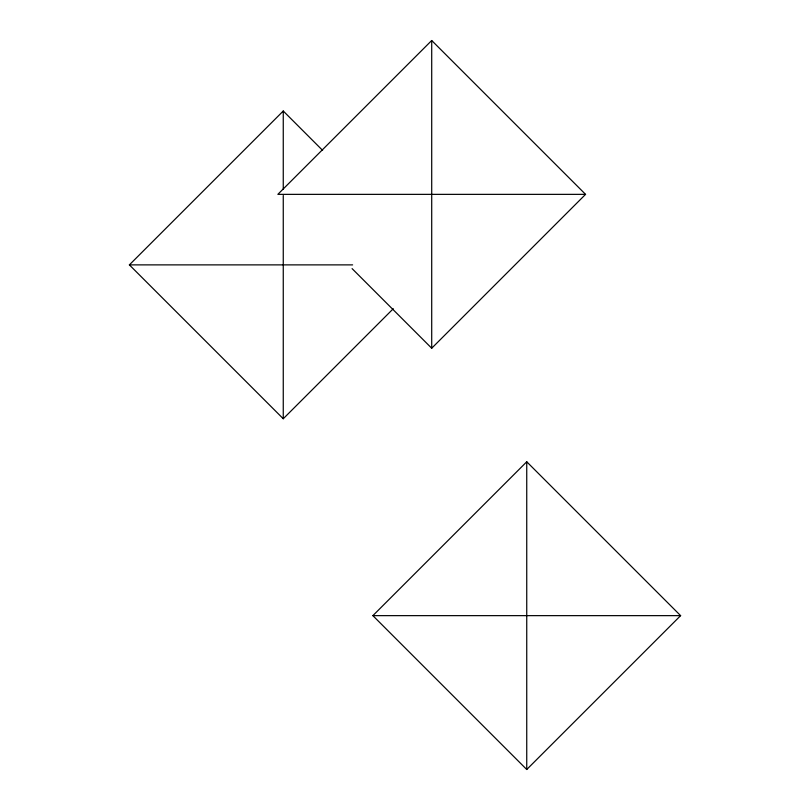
<?xml version="1.0" encoding="UTF-8"?>
<svg xmlns="http://www.w3.org/2000/svg" width="810" height="810" viewBox="0 0 810 810"><rect width="100%" height="100%" fill="white"/><g stroke="black" fill="none" stroke-linecap="round" stroke-linejoin="round"><path stroke-width="1.21" d="M393.285 308.711L283.257 418.74L129.387 264.88L283.257 111.01L322.613 150.376M431.71 40.5L277.84 194.359L585.569 194.359L431.71 40.5L431.71 348.229L352.087 268.616M431.71 348.229L585.569 194.359M372.883 615.64L526.743 461.771L680.613 615.64L526.743 769.5L372.883 615.64L680.613 615.64M129.387 264.88L352.623 264.88M526.743 461.771L526.743 769.5M283.257 111.01L283.257 189.206M283.257 195.514L283.257 418.74"/></g></svg>
